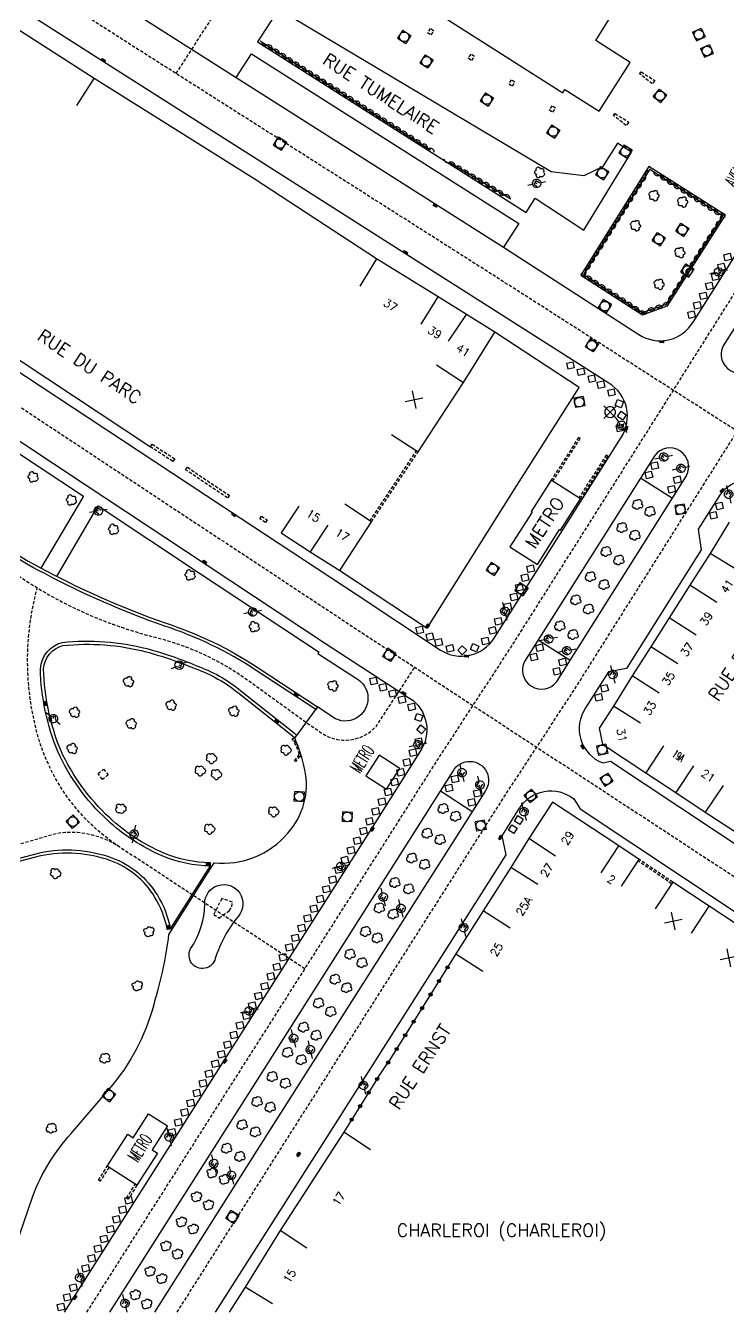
# Model space of a CAD drawing. Header units: millimetres. Extents: x 155000 to 156001, y 122000 to 123001.
# Drawn here: x 155642.6 to 155752.4, y 122000 to 122200.9 of the extents above; entities that cross this region are included whole.
import ezdxf
from ezdxf.enums import TextEntityAlignment as Align

# ---------------------------------------------------------------- set-up
doc = ezdxf.new("R2010")
doc.units = ezdxf.units.MM
doc.linetypes.add('DASHED', pattern=[0.75, 0.5, -0.25])
doc.layers.get('0').update_dxf_attribs({"linetype": 'CONTINUOUS'})
for name, color, linetype in [('W0001', 6, 'DASHED'), ('W0008', 7, 'CONTINUOUS'), ('W0100', 7, 'CONTINUOUS'), ('W0112', 1, 'DASHED'), ('W0300', 7, 'CONTINUOUS'), ('W0310', 3, 'CONTINUOUS'), ('W0322', 7, 'CONTINUOUS'), ('W0334', 7, 'CONTINUOUS'), ('W0400', 7, 'CONTINUOUS'), ('W0420', 7, 'CONTINUOUS'), ('W0471', 7, 'CONTINUOUS'), ('W0980', 7, 'CONTINUOUS'), ('W0984', 7, 'CONTINUOUS'), ('W0989', 7, 'CONTINUOUS'), ('W0991', 7, 'CONTINUOUS'), ('W1102', 7, 'CONTINUOUS')]:
    doc.layers.add(name, color=color, linetype=linetype)
doc.styles.get("Standard").update_dxf_attribs({"font": 'romans.shx', "width": 0.85})

# ---------------------------------------------------------------- blocks, each defined once
blk = doc.blocks.new('t112o')
at = {"color": 0, "linetype": 'Continuous'}
for p, q in [((-0.5, 0.5), (0.5, 0.5)), ((-0.5, -0.5), (-0.5, 0.5)), ((0.5, 0.5), (0.5, -0.5)), ((0.5, -0.5), (-0.5, -0.5))]:
    blk.add_line(p, q, dxfattribs=at)
blk = doc.blocks.new('T471')
for p, q in [((-0.333334, 0.333334), (-0.333334, -0.333334)), ((-0.333334, 0.333334), (0.333334, 0.333334)), ((-0.333334, 0), (0, 0)), ((0.500001, 0.500001), (1.000002, 1.000002)), ((-0.500001, -0.500001), (-1.000002, -1.000002)), ((-0.333334, -0.333334), (0.333334, -0.333334))]:
    blk.add_line(p, q)
blk.add_ellipse((0, 0), major_axis=(0.471405, 0.471405), ratio=1, start_param=5.4977871438, end_param=11.780972451)
blk = doc.blocks.new('t310o')
at = {"color": 0, "linetype": 'Continuous'}
for centre, start, end in [((-0.5, 0.38), 216.8699, 323.1304), ((0.5, -0.37), 36.8699, 143.1303)]:
    blk.add_arc(centre, 0.625, start, end, dxfattribs=at)
blk = doc.blocks.new('T400')
for p, q in [((-0.15, 0.3), (0.15, 0.3)), ((-0.15, -0.25), (-0.15, 0.3)), ((-0.15, 0.15), (0.15, 0.15)), ((-0.15, 0), (0.15, 0)), ((0.15, 0.3), (0.15, -0.25)), ((-0.15, -0.15), (0.15, -0.15)), ((-0.15, -0.25), (-0.15, -0.3)), ((-0.15, -0.3), (0.15, -0.3)), ((0.15, -0.3), (0.15, -0.25))]:
    blk.add_line(p, q)
blk = doc.blocks.new('T300')
for p, q in [((-0.8, 0.51), (-0.86, 0.34)), ((-0.86, 0.34), (-0.86, 0.17)), ((-0.86, 0.17), (-0.74, 0.06)), ((-0.69, 0.63), (-0.8, 0.51)), ((-0.8, -0.06), (-0.74, 0.06)), ((-0.74, 0.06), (-0.69, 0.11)), ((-0.57, 0.69), (-0.69, 0.63)), ((-0.46, 0.69), (-0.57, 0.69)), ((-0.29, 0.63), (-0.46, 0.69)), ((-0.29, 0.63), (-0.17, 0.74)), ((-0.23, 0.57), (-0.29, 0.63)), ((-0.17, 0.74), (-0.06, 0.8)), ((-0.06, 0.8), (0.06, 0.8)), ((0.06, 0.8), (0.23, 0.74)), ((0.23, 0.74), (0.34, 0.63)), ((0.34, 0.63), (0.4, 0.51)), ((0.46, 0.46), (0.34, 0.46)), ((0.4, 0.51), (0.4, 0.46)), ((0.57, 0.4), (0.46, 0.46)), ((0.57, 0.4), (0.69, 0.29)), ((0.69, 0.29), (0.74, 0.17)), ((0.74, 0.06), (0.69, -0.17)), ((0.74, 0.17), (0.74, 0.06)), ((-0.8, -0.17), (-0.8, -0.06)), ((-0.8, -0.23), (-0.8, -0.17)), ((-0.74, -0.34), (-0.8, -0.23)), ((-0.69, -0.4), (-0.74, -0.34)), ((-0.51, -0.46), (-0.69, -0.4)), ((-0.4, -0.46), (-0.51, -0.46)), ((-0.4, -0.46), (-0.34, -0.46)), ((-0.34, -0.46), (-0.34, -0.4)), ((-0.34, -0.51), (-0.34, -0.46)), ((-0.29, -0.63), (-0.34, -0.51)), ((-0.17, -0.74), (-0.29, -0.63)), ((-0.06, -0.8), (-0.17, -0.74)), ((0.06, -0.8), (-0.06, -0.8)), ((0.17, -0.74), (0.06, -0.8)), ((0.23, -0.69), (0.17, -0.74)), ((0.29, -0.46), (0.23, -0.46)), ((0.29, -0.63), (0.23, -0.69)), ((0.46, -0.4), (0.29, -0.46)), ((0.34, -0.51), (0.29, -0.63)), ((0.34, -0.51), (0.34, -0.46)), ((0.57, -0.34), (0.46, -0.4)), ((0.63, -0.29), (0.57, -0.34)), ((0.69, -0.17), (0.63, -0.29))]:
    blk.add_line(p, q)
blk = doc.blocks.new('T420')
for p, q in [((0.75, 0.75), (-0.75, 0.75)), ((-0.75, 0.75), (-0.75, -0.75)), ((0.75, 0.75), (0.75, -0.75)), ((0.75, -0.75), (-0.75, -0.75))]:
    blk.add_line(p, q)
blk.add_ellipse((0, 0), major_axis=(-0.53, 0.53), ratio=1, start_param=3.926991, end_param=10.210176)
blk = doc.blocks.new('t322o')
at = {"color": 0, "linetype": 'Continuous'}
for radius in [0.25, 0.15]:
    blk.add_circle((0, 0), radius, dxfattribs=at)
blk = doc.blocks.new('t991o')
at = {"color": 0, "linetype": 'Continuous'}
for p, q in [((-1, 1), (1, -1)), ((-1, -1), (1, 1))]:
    blk.add_line(p, q, dxfattribs=at)

msp = doc.modelspace()

# ---------------------------------------------------------------- linework, layer by layer
at = {"layer": 'W0001', "flags": 128}
for points in [[(155652.14, 122000), (155706.78, 122085.99), (155718.31, 122103.65), (155743.79, 122143.94), (155772.47, 122189.41), (155796.35, 122227.01), (155840.57, 122296.72), (155881.98, 122361.97)], [(155666.24, 122000), (155716.85, 122079.69), (155728.1, 122096.86), (155753.78, 122137.55), (155774.64, 122170.66), (155819.67, 122241.56), (155839.41, 122272.66), (155891.96, 122355.57)], [(155426.9, 122282.41), (155434.2, 122278.33), (155460.36, 122261.16), (155486.94, 122243.68), (155498.74, 122235.77), (155521.62, 122220.74), (155552.77, 122200.26), (155577.95, 122183.5), (155604.38, 122166.05), (155629.91, 122149.13), (155673.53, 122120.35), (155691.83, 122108.27), (155704.97, 122099.65), (155730.49, 122082.95), (155781.52, 122049.55), (155792.91, 122041.98), (155825.2, 122020.29), (155855.75, 122000)]]:
    msp.add_lwpolyline(points, dxfattribs=at)
for points in [[(155956.23, 122009.76), (155929.12, 122026.1), (155893.12, 122049.03), (155847.21, 122078.26), (155807.07, 122103.75), (155753.78, 122137.55), (155718.4, 122160.17), (155659.18, 122197.79), (155629.28, 122216.91), (155606.88, 122231.1), (155582.23, 122246.77), (155553.65, 122265.02), (155527.92, 122281.5), (155515.63, 122289.32), (155494.32, 122302.91, 0.05863), (155483.09, 122304.89), (155463.2, 122306.04), (155447.41, 122307), (155443.13, 122308.41)], [(155666.1, 122193.4), (155675.32, 122207.72, 0.434191), (155673.7, 122214.13), (155665.27, 122219.44, -0.355591), (155663.62, 122224.37), (155673.67, 122240.17, 0.343817), (155673.21, 122244.88, -0.098117), (155669.41, 122250.91, -0.190937), (155669.45, 122254.45), (155681.85, 122275.83)], [(155603.44, 122000, -0.011166), (155601.68, 122002.9, -0.001303), (155595.55, 122013.6, -0.016374), (155591.47, 122021.34, -0.026379), (155588.34, 122028.75, -0.040419), (155584.61, 122042.46, 0.177299), (155578.97, 122051.96, 0.076671), (155570.14, 122057.14, -0.075609), (155562.19, 122061.79, -0.073367), (155557.83, 122066.51, -0.129868), (155556.64, 122069.88), (155557.26, 122077.89), (155557.64, 122082.78, -0.018355), (155558.15, 122087.22, 0.156159), (155557.28, 122092.62, -0.011012), (155555.64, 122096.05, 0.070382), (155553.19, 122099.91, -0.107853), (155550.4, 122105.12, -0.046244), (155548.98, 122112.76, -0.054249), (155549.05, 122117.07, -0.015261), (155549.7, 122121.19, -0.004919), (155550.59, 122125.67, -0.080024), (155553.49, 122133.24, -0.030402), (155557.6, 122139.43, -0.003577), (155561.36, 122144.34, -0.029547), (155565.47, 122149.04, -0.062196), (155574.03, 122155.68, -0.145293), (155589.26, 122157.85, -0.088796), (155603.15, 122152.46, -0.049857), (155609.76, 122148.13, -0.014444), (155614.2, 122144.32, -0.048731), (155619.59, 122138.37), (155626.5, 122129.05, 0.167608), (155662.87, 122105.38, -0.095588), (155677.42, 122098.62), (155686.49, 122092.06), (155688.86, 122090.42, 0.369859), (155697.33, 122091.46), (155703.38, 122100.69)], [(155657.23, 122072.65, -0.184338), (155644.36, 122090.48, -0.132026), (155644.4, 122113.1, -0.671863)], [(155686.21, 122053.62), (155657.23, 122072.65, 0.186094), (155647.49, 122074.76), (155621.08, 122067.05, -0.055211), (155607.78, 122064.72, 6.012643)]]:
    msp.add_lwpolyline(points, format="xyb", dxfattribs=at)
at = {"layer": 'W0008'}
for points in [[(155685.06, 122357.29), (155683.73, 122356.69), (155670.15, 122335.31), (155652.48, 122307.62), (155622.51, 122260.69), (155608.64, 122238.99, 0.437363), (155609.32, 122234.95), (155623.12, 122226.16), (155640.63, 122215.21), (155661.61, 122201.61), (155675.48, 122192.8), (155717.25, 122166.3), (155738.4, 122152.67, 0.42811), (155746.86, 122154.61), (155768.72, 122189.08), (155793.83, 122228.62), (155808.89, 122252.4), (155823.99, 122276.19, 0.405561), (155822.99, 122280.33), (155815.43, 122285.12), (155815.57, 122285.35), (155796.65, 122297.28), (155767.01, 122316.02), (155766.72, 122315.56)], [(155735.62, 122136.59, 0.424397), (155733.69, 122145.08), (155715.95, 122156.36), (155701.53, 122165.53), (155679.75, 122179.34), (155655.15, 122194.99), (155626.85, 122213.03), (155604.5, 122227.2, 0.440994), (155600.41, 122226.13), (155578.57, 122192.01, 0.224759), (155579.56, 122187.86), (155606.86, 122169.81), (155632.42, 122152.84), (155657.58, 122136.27), (155676.1, 122124.06), (155694.21, 122112.11), (155707.38, 122103.4, 0.414904), (155715.79, 122105.24), (155723.02, 122116.63), (155735.62, 122136.59)], [(155526.51, 122111.02), (155543.29, 122136.95), (155553.54, 122152.98), (155570.69, 122179.64, -0.313604), (155574.49, 122180.36), (155601.91, 122162.29), (155627.4, 122145.42), (155651.75, 122129.37), (155670.97, 122116.64), (155689.46, 122104.43), (155702.57, 122095.9, -0.426132), (155704.18, 122087.49), (155695.99, 122074.53), (155673.28, 122038.87), (155649.57, 122001.55), (155648.58, 122000, -0.238459)], [(155794.4, 122045.99), (155813.7, 122033.2, 0.441171), (155817.42, 122033.75), (155844.54, 122070.71, 0.306597), (155844.3, 122074.85), (155804.73, 122099.95), (155758.8, 122129.01, 0.397266), (155751.11, 122127.68), (155747.65, 122122.26), (155748.14, 122119.04), (155736.44, 122100.52), (155733.67, 122100.01), (155730.08, 122094.38, 0.486156), (155732.75, 122085.76), (155733.95, 122086.02), (155771.72, 122061), (155795.22, 122045.44)], [(155619.72, 122065.17), (155644.79, 122071.74, -0.14018), (155656.04, 122070.96, -0.17271), (155663.16, 122065.1, -0.093831), (155665.2, 122059.87), (155671.48, 122069.68, -0.098837), (155663.9, 122071.28, -0.088292), (155655.33, 122076.86, -0.099535), (155647.61, 122087.54, -0.092432), (155644.89, 122100.48, -0.325005), (155648.31, 122104.59, -0.090258), (155661.54, 122103.61, -0.033035), (155669.18, 122100.99, -0.087126), (155676.23, 122097.01), (155684.57, 122090.43), (155684.98, 122090.04), (155687.91, 122094.11), (155678.61, 122100.22, 0.067833), (155664.2, 122107.16, -0.035505), (155645.66, 122115.27, -0.089494), (155631.56, 122125.83, -0.023438)], [(155655.72, 122000), (155678.45, 122035.72), (155699.11, 122068.3), (155709.38, 122084.5, -1.071314), (155714.32, 122081.28), (155681.3, 122029.35), (155662.71, 122000, 0.055558)], [(155672.26, 122000), (155689.62, 122027.3), (155717.68, 122071.43), (155717.04, 122074.38), (155719.66, 122078.54, -0.460997), (155728.24, 122080.14), (155729.21, 122078.61), (155777.67, 122046.42), (155779.23, 122046.1), (155788.6, 122039.85), (155789.49, 122038.57), (155808.83, 122025.77, -0.409574), (155809.42, 122022.81), (155792.78, 122000)]]:
    msp.add_lwpolyline(points, format="xyb", dxfattribs=at)
for points in [[(155756.68, 122147.96), (155779.66, 122184.19), (155797.51, 122212.31), (155822.44, 122251.44, 0.921871), (155817.41, 122254.58), (155798.83, 122225.34), (155775, 122187.81), (155751.55, 122150.9, 0.935668)], [(155720.55, 122101.62, 0.921772), (155725.57, 122098.47), (155745.84, 122130.62, 0.927573), (155740.87, 122133.76)]]:
    msp.add_lwpolyline(points, format="xyb", close=True, dxfattribs=at)
at = {"layer": 'W0100'}
for points in [[(155753.8, 122267.51), (155745.74, 122272.63), (155723.31, 122237.25), (155729.02, 122233.59), (155721.62, 122223.56), (155724.36, 122221.54), (155717.8, 122212.64), (155710.9, 122217.02), (155703.7, 122205.67), (155708.85, 122202.39), (155708.5, 122201.84), (155726.51, 122190.38), (155726.84, 122190.9), (155732.21, 122187.53), (155737.04, 122195.14), (155731.65, 122198.56), (155733.92, 122202.17), (155729.64, 122204.89), (155735.88, 122214.7), (155762.91, 122197.55)], [(155650.59, 122188.42), (155653.29, 122192.62), (155631.09, 122206.9), (155625.84, 122210.15), (155620.73, 122213.43), (155617.83, 122215.32), (155615.1, 122211.14)], [(155699.73, 122137.06), (155703.92, 122134.33), (155710.99, 122145.19), (155715.88, 122153.01), (155711.47, 122155.78), (155707.05, 122158.54), (155697.42, 122164.46), (155694.8, 122160.2)], [(155685.28, 122125.86), (155682.53, 122121.69), (155687.05, 122118.71), (155691.65, 122115.83), (155696.63, 122123.4), (155692.46, 122126.15)], [(155752.52, 122123.34), (155749.53, 122118.48), (155746.36, 122113.52), (155743.13, 122108.42), (155740.27, 122103.91), (155737.35, 122099.37), (155734.41, 122094.63), (155732.19, 122091.18), (155732.71, 122088.72), (155739.49, 122084.24), (155744.17, 122081.15), (155748.78, 122078.07), (155753.33, 122075.09)], [(155735.67, 122066.54), (155738.43, 122070.71), (155735.28, 122072.8), (155724.91, 122079.66), (155721.2, 122073.95), (155718.39, 122069.46), (155714.07, 122062.65), (155709.82, 122055.97), (155714.04, 122053.28)], [(155780.44, 122036.75), (155783.2, 122040.91), (155768.73, 122050.53), (155761.15, 122055.63), (155749.38, 122063.38), (155743.69, 122067.15), (155740.93, 122062.98)], [(155696.49, 122025.37), (155692.3, 122028.1), (155682.33, 122012.75), (155676.87, 122003.92), (155674.36, 122000)]]:
    msp.add_lwpolyline(points, dxfattribs=at)
msp.add_lwpolyline([(155733.07, 122140.59, 4.043034), (155733.47, 122141.26, 0.247339)], format="xyb", close=True, dxfattribs=at)
for points in [[(155718.24, 122119.52), (155722.54, 122116.76), (155726, 122122.2), (155726.14, 122122.11), (155729.28, 122127), (155724.72, 122129.93), (155721.59, 122125.03), (155721.73, 122124.93)], [(155698.99, 122081.65), (155701.07, 122084.91), (155697.82, 122086.99), (155695.74, 122083.73)], [(155655.34, 122022.79), (155658.54, 122027.79), (155659.38, 122027.25), (155661.77, 122030.99), (155664.73, 122029.09), (155662.34, 122025.36), (155663.17, 122024.82), (155659.97, 122019.82)]]:
    msp.add_lwpolyline(points, close=True, dxfattribs=at)
at = {"layer": 'W0112'}
for points in [[(155706.36, 122200.05), (155705.78, 122200.44), (155705.38, 122199.83), (155705.96, 122199.45)], [(155712.71, 122196.07), (155712.13, 122196.45), (155711.72, 122195.85), (155712.3, 122195.46)], [(155719.04, 122192.04), (155718.46, 122192.42), (155718.06, 122191.81), (155718.64, 122191.43)], [(155738.74, 122193.68), (155740.9, 122192.3), (155740.48, 122191.78), (155738.52, 122193.37)], [(155725.38, 122188.01), (155724.8, 122188.39), (155724.39, 122187.78), (155724.97, 122187.4)], [(155734.66, 122187.18), (155736.82, 122185.8), (155736.4, 122185.29), (155734.44, 122186.88)], [(155662.35, 122135.54), (155665.87, 122133.27), (155665.59, 122132.85), (155662.08, 122135.12)], [(155667.85, 122131.94), (155674.42, 122127.55), (155674.14, 122127.14), (155667.58, 122131.52)], [(155680.04, 122123.3), (155679.17, 122123.87), (155679.44, 122124.29), (155680.31, 122123.72)], [(155653.89, 122084.1), (155654.77, 122084.81), (155655.5, 122083.9), (155654.61, 122083.2)], [(155672.8, 122061.54), (155674.45, 122062.73), (155674.79, 122063.32), (155674.91, 122064.03), (155673.23, 122064.6), (155671.97, 122062.11)]]:
    msp.add_lwpolyline(points, close=True, dxfattribs=at)
for points in [[(155724.97, 122129.76), (155729.23, 122136.4), (155728.97, 122136.57), (155724.72, 122129.93)], [(155696.38, 122123.56), (155703.67, 122134.5)], [(155696.63, 122123.4), (155703.92, 122134.33)], [(155729.28, 122127), (155733.54, 122133.64), (155733.28, 122133.81), (155729.03, 122127.17)], [(155743.52, 122066.9), (155738.27, 122070.46)], [(155743.69, 122067.15), (155738.43, 122070.71)], [(155655.6, 122022.62), (155654.22, 122020.46), (155653.97, 122020.63), (155655.34, 122022.79)], [(155659.97, 122019.82), (155658.6, 122017.66), (155658.34, 122017.82), (155659.72, 122019.98)]]:
    msp.add_lwpolyline(points, dxfattribs=at)
msp.add_lwpolyline([(155684.37, 122089.64, -0.101165), (155685.65, 122086.74), (155685.46, 122086.7, 0.005254), (155685.42, 122086.85), (155684.75, 122085.97), (155684.59, 122086.09), (155685.35, 122087.1, 0.087506), (155684.21, 122089.52)], format="xyb", close=True, dxfattribs=at)
at = {"layer": 'W0310'}
for points in [[(155679.25, 122198.5), (155705.85, 122181.51)], [(155708.8, 122179.55), (155718.37, 122173.86)]]:
    msp.add_lwpolyline(points, dxfattribs=at)
msp.add_lwpolyline([(155740.09, 122178.46), (155729.74, 122162.04), (155738.91, 122156.1), (155742.73, 122157.39), (155751.5, 122171.13), (155740.44, 122178.22)], close=True, dxfattribs=at)
at = {"layer": 'W0322'}
for points in [[(155709.82, 122055.97), (155699.2, 122038.93)], [(155697.5, 122036.42), (155692.3, 122028.1)]]:
    msp.add_lwpolyline(points, dxfattribs=at)
at = {"layer": 'W0334'}
msp.add_lwpolyline([(155678.82, 122198.37), (155720.78, 122171.71), (155722.19, 122173.93), (155729.78, 122168.97), (155737.27, 122181.12), (155735.08, 122182.56), (155732.74, 122178.85), (155729.78, 122177.43), (155724.69, 122178.05), (155682.07, 122203.42), (155678.82, 122198.37)], close=True, dxfattribs=at)
for points in [[(155675.48, 122192.8), (155677.88, 122196.47), (155719.63, 122169.99), (155717.25, 122166.3)], [(155697.42, 122164.46), (155678.3, 122176.96), (155653.29, 122192.62)], [(155739.98, 122178.9), (155729.32, 122161.91), (155738.95, 122155.71), (155742.89, 122157.12), (155751.95, 122171.27), (155739.98, 122178.9)], [(155577.15, 122173.75), (155580.21, 122174.56), (155600.96, 122160.86), (155627.24, 122143.51), (155651.61, 122127.44), (155651.61, 122127.44), (155644.95, 122116.2)], [(155629.78, 122156.44), (155662.08, 122135.12)], [(155691.65, 122115.83), (155705.32, 122106.79), (155719.34, 122129.07), (155729.07, 122144.41), (155715.88, 122153.01)], [(155738.65, 122130.26), (155743.63, 122127.1)], [(155727.66, 122101.77), (155722.66, 122104.95)], [(155707.41, 122081.39), (155712.36, 122078.2)]]:
    msp.add_lwpolyline(points, dxfattribs=at)
for points in [[(155577.15, 122173.75), (155577.65, 122173.77, 0.107813), (155578.71, 122169.38, 0.179488), (155586.65, 122161.79), (155592.19, 122159.45), (155598.73, 122156.79, -0.048687), (155611.1, 122149.88, -0.089835), (155621.24, 122139.72), (155624.93, 122134.95, 0.02344), (155631.93, 122126.16, 0.089455), (155645.89, 122115.71, 0.035493), (155664.36, 122107.63, -0.0678), (155678.89, 122100.64), (155688.19, 122094.53), (155687.91, 122094.11)], [(155647.45, 122114.9), (155653.94, 122125.89), (155669.93, 122115.29), (155688.45, 122103.08), (155688.26, 122102.87), (155694.13, 122099.03, -1.056081), (155690.57, 122092.89), (155688.19, 122094.53)], [(155637.48, 122000), (155643.7, 122018.14, -0.095395), (155649.71, 122027.9), (155656.27, 122035.54, 0.11143), (155662.88, 122048.98, 0.043496), (155664.96, 122058.96), (155672.03, 122070.18, 0.248067), (155683.55, 122074.8, 0.240115), (155686.21, 122084.71, 0.045652), (155684.63, 122089.68)], [(155665.2, 122059.87), (155664.71, 122059.78, 0.093831), (155662.74, 122064.84, 0.17271), (155655.87, 122070.49, 0.140031), (155644.9, 122071.25), (155619.85, 122064.68, 0.058092), (155609.5, 122060.7, 0.078062), (155598.26, 122053.63, 0.151577), (155589.55, 122040.45, 0.136736), (155591.13, 122029.64, 0.039967), (155597.66, 122014.72), (155603.68, 122004.15), (155606.36, 122000, 0.041542)]]:
    msp.add_lwpolyline(points, format="xyb", dxfattribs=at)
at = {"layer": 'W0334', "flags": 128}
msp.add_lwpolyline([(155671.48, 122069.68), (155671.49, 122070.18, -0.098837), (155664.09, 122071.74, -0.088292), (155655.67, 122077.23, -0.099464), (155648.07, 122087.74, -0.092203), (155645.39, 122100.47, -0.321167), (155648.4, 122104.09, -0.089992), (155661.41, 122103.12, -0.033082), (155669, 122100.52, -0.087332), (155675.92, 122096.62), (155684.24, 122090.06), (155684.63, 122089.68), (155684.98, 122090.04)], format="xyb", dxfattribs=at)
at = {"layer": 'W0334'}
msp.add_lwpolyline([(155668.36, 122056.75, 0.1475), (155670.56, 122063.73, -1.448449), (155675.83, 122061.86, 0.096186), (155672.22, 122055.23, -1.122865)], format="xyb", close=True, dxfattribs=at)
at = {"layer": 'W0334', "flags": 128}
msp.add_lwpolyline([(155697.5, 122036.42), (155699.2, 122038.93)], dxfattribs=at)
at = {"layer": 'W1102'}
for p, q in [((155704.39, 122154.3), (155707.05, 122158.54)), ((155708.66, 122151.63), (155711.47, 122155.78)), ((155706.8, 122147.92), (155710.99, 122145.19)), ((155689.8, 122122.88), (155687.05, 122118.71)), ((155753.79, 122115.86), (155749.53, 122118.48)), ((155750.57, 122110.83), (155746.36, 122113.52)), ((155747.35, 122105.74), (155743.13, 122108.42)), ((155744.49, 122101.24), (155740.27, 122103.91)), ((155741.55, 122096.67), (155737.35, 122099.37)), ((155738.67, 122092), (155734.41, 122094.63)), ((155742.25, 122088.42), (155739.49, 122084.24)), ((155746.93, 122085.32), (155744.17, 122081.15)), ((155751.56, 122082.23), (155748.78, 122078.07)), ((155725.39, 122071.23), (155721.2, 122073.95)), ((155732.52, 122068.63), (155735.28, 122072.8)), ((155722.63, 122066.81), (155718.39, 122069.46)), ((155746.63, 122059.2), (155749.38, 122063.38)), ((155718.29, 122059.97), (155714.07, 122062.65)), ((155686.53, 122010.02), (155682.33, 122012.75)), ((155681.13, 122001.29), (155676.87, 122003.92))]:
    msp.add_line(p, q, dxfattribs=at)

# ---------------------------------------------------------------- block references
at = {"layer": 'W0112'}
for p, rotation in [((155751.32, 122163.2), 12.57943208220039), ((155752.27, 122164.74), 12.57943208220039), ((155750.33, 122161.69), 12.57943208220039), ((155749.43, 122160.24), 12.57943208220039), ((155747.54, 122157.22), 12.57943208220039), ((155748.46, 122158.7), 12.57943208220039), ((155746.63, 122155.78), 12.57943208220039), ((155727.72, 122147.82), 282.201634394827), ((155729.37, 122146.83), 282.201634394827), ((155731.05, 122145.75), 282.201634394827), ((155732.5, 122144.83), 282.201634394827), ((155734.12, 122143.61), 282.201634394827), ((155735.36, 122141.88), 158.858854688955), ((155735.74, 122139.98), 235.3609537249499), ((155735.42, 122138.08), 282.201634394827), ((155740.87, 122132.18), 12.73544743324091), ((155739.96, 122130.75), 12.73544743324091), ((155744.41, 122129.98), 12.73544743324091), ((155743.53, 122128.51), 12.73544743324091), ((155750.99, 122125.88), 192.770793821655), ((155750.06, 122124.44), 192.770793821655), ((155721.49, 122116.08), 12.62135116285789), ((155719.72, 122113.19), 12.62135116285789), ((155720.61, 122114.7), 12.62135116285789), ((155718.88, 122111.69), 12.62135116285789), ((155717.92, 122110.18), 12.62135116285789), ((155716.44, 122107.87), 12.62135116285789), ((155704.17, 122106.52), 12.62135116285789), ((155705.74, 122105.49), 12.62135116285789), ((155715.54, 122106.45), 12.62135116285789), ((155707.12, 122104.59), 12.62135116285789), ((155708.88, 122103.64), 12.62135116285789), ((155710.8, 122103.37), 314.60840595287), ((155712.74, 122103.76), 66.91938420891184), ((155714.4, 122104.82), 12.62135116285789), ((155722.91, 122103.75), 102.568097870465), ((155721.99, 122102.32), 102.568097870465), ((155726.48, 122101.51), 102.568097870465), ((155725.58, 122100.06), 102.568097870465), ((155696.94, 122098.56), 102.368809821371), ((155698.42, 122097.57), 102.368809821371), ((155733.04, 122097.43), 192.770793821655), ((155699.94, 122096.61), 102.368809821371), ((155701.4, 122095.65), 102.368809821371), ((155732.11, 122095.99), 192.770793821655), ((155702.9, 122094.52), 102.368809821371), ((155704.01, 122092.87), 72.77754652801606), ((155704.39, 122091), 49.52723649391799), ((155704.02, 122089.1), 102.368809821371), ((155703.11, 122087.37), 102.368809821371), ((155702.15, 122085.86), 102.368809821371), ((155700.22, 122082.8), 102.368809821371), ((155701.17, 122084.31), 102.368809821371), ((155709.66, 122083.26), 12.6222408910718), ((155699.22, 122081.22), 102.368809821371), ((155708.73, 122081.85), 12.6222408910718), ((155713.16, 122081.03), 12.6222408910718), ((155698.25, 122079.73), 102.368809821371), ((155712.26, 122079.62), 12.6222408910718), ((155697.29, 122078.21), 102.368809821371), ((155719.63, 122076.85), 237.924577163873), ((155695.37, 122075.16), 102.368809821371), ((155696.31, 122076.67), 102.368809821371), ((155718.71, 122075.42), 237.924577163873), ((155694.39, 122073.62), 102.368809821371), ((155693.42, 122072.11), 102.368809821371), ((155691.49, 122069.09), 102.368809821371), ((155692.46, 122070.59), 102.368809821371), ((155690.54, 122067.56), 102.368809821371), ((155689.56, 122066.06), 102.368809821371), ((155687.62, 122063.01), 102.368809821371), ((155688.6, 122064.53), 102.368809821371), ((155686.65, 122061.49), 102.368809821371), ((155685.71, 122059.98), 102.368809821371), ((155683.77, 122056.96), 102.368809821371), ((155684.72, 122058.46), 102.368809821371), ((155682.79, 122055.43), 102.368809821371), ((155681.84, 122053.93), 102.368809821371), ((155679.94, 122050.91), 102.368809821371), ((155680.9, 122052.44), 102.368809821371), ((155678.96, 122049.4), 102.368809821371), ((155678, 122047.86), 102.368809821371), ((155676.08, 122044.79), 102.368809821371), ((155677.06, 122046.32), 102.368809821371), ((155675.11, 122043.3), 102.368809821371), ((155674.13, 122041.8), 102.368809821371), ((155672.23, 122038.79), 192.506571205636), ((155673.18, 122040.29), 102.368809821371), ((155671.24, 122037.25), 192.506571205636), ((155670.29, 122035.73), 192.506571205636), ((155668.37, 122032.68), 192.506571205636), ((155669.33, 122034.22), 192.506571205636), ((155667.43, 122031.22), 192.506571205636), ((155666.45, 122029.65), 192.506571205636), ((155665.44, 122028.1), 192.506571205636), ((155658.69, 122017.49), 192.650369250915), ((155656.77, 122014.5), 192.650369250915), ((155657.74, 122016.02), 192.650369250915), ((155655.82, 122012.97), 192.650369250915), ((155654.83, 122011.45), 192.650369250915), ((155653.89, 122009.93), 192.650369250915), ((155651.95, 122006.88), 192.650369250915), ((155652.91, 122008.42), 192.650369250915), ((155650.03, 122003.86), 192.650369250915), ((155648.12, 122000.83), 192.650369250915), ((155649.07, 122002.34), 192.650369250915)]:
    msp.add_blockref('t112o', p, dxfattribs=dict(at, rotation=rotation))
at = {"layer": 'W0300'}
for p, rotation in [((155722.93, 122177.87), 329.240664711529), ((155740.72, 122174.44), 147.321758183189), ((155745.2, 122173.45), 147.321758183189), ((155737.84, 122169.75), 147.321758183189), ((155744.76, 122165.55), 147.321758183189), ((155741.52, 122160.6), 147.321758183189), ((155643.78, 122130.32), 326.5244713737081), ((155649.76, 122126.72), 326.5244713737081), ((155738.27, 122126.17), 56.9443654007287), ((155740.21, 122125.07), 56.9443654007287), ((155735.84, 122122.54), 56.9443654007287), ((155656.35, 122122.15), 326.5244713737081), ((155737.84, 122121.37), 56.9443654007287), ((155733.35, 122118.81), 56.9443654007287), ((155735.35, 122117.48), 56.9443654007287), ((155668.31, 122115.01), 326.461272015111), ((155730.9, 122114.88), 56.9443654007287), ((155733.03, 122113.64), 56.9443654007287), ((155728.61, 122111.26), 56.9443654007287), ((155730.6, 122109.83), 56.9443654007287), ((155678.34, 122106.93), 326.461272015111), ((155726.12, 122107.2), 56.9443654007287), ((155728.19, 122105.86), 56.9443654007287), ((155658.61, 122098.51), 159.717417906039), ((155690.56, 122097.9), 146.508856558736), ((155665.28, 122094.85), 159.717417906039), ((155650.18, 122093.74), 159.717417906039), ((155675.07, 122093.9), 159.717417906039), ((155659.04, 122091.95), 159.717417906039), ((155649.81, 122088.08), 159.717417906039), ((155683.31, 122087.74), 354.065447909627), ((155669.92, 122084.49), 354.065447909627), ((155671.68, 122086.43), 354.065447909627), ((155672.44, 122083.93), 354.065447909627), ((155657.36, 122078.62), 212.589111634431), ((155707.89, 122078.67), 57.6222408910718), ((155681.39, 122078.1), 354.065447909627), ((155709.84, 122077.49), 57.6222408910718), ((155671.38, 122075.4), 354.065447909627), ((155705.38, 122074.83), 57.6222408910718), ((155707.41, 122073.84), 57.6222408910718), ((155702.99, 122070.95), 57.6222408910718), ((155647.31, 122068.46), 348.877773883468), ((155705, 122069.97), 57.6222408910718), ((155700.33, 122067.13), 57.6222408910718), ((155702.51, 122066.13), 57.6222408910718), ((155697.92, 122063.17), 57.52674451301822), ((155700.08, 122062.21), 57.52674451301822), ((155661.79, 122059.38), 243.170705550561), ((155695.77, 122059.49), 57.52674451301822), ((155697.6, 122058.48), 57.52674451301822), ((155693.34, 122055.95), 57.52674451301822), ((155695.22, 122054.6), 57.52674451301822), ((155659.97, 122050.91), 243.170705550561), ((155691, 122052.03), 57.52674451301822), ((155692.81, 122050.71), 57.52674451301822), ((155688.43, 122048.32), 57.52674451301822), ((155690.32, 122046.99), 57.52674451301822), ((155686.07, 122044.55), 57.52674451301822), ((155688.04, 122043.29), 57.52674451301822), ((155683.59, 122040.61), 57.52674451301822), ((155655.05, 122039.69), 51.78029784415821), ((155685.72, 122039.46), 57.52674451301822), ((155681.19, 122036.84), 57.54848524238711), ((155683.24, 122035.79), 57.52674451301822), ((155678.81, 122032.93), 57.54848524238711), ((155680.87, 122032.06), 57.54848524238711), ((155646.7, 122028.76), 51.78029784415821), ((155676.48, 122029.32), 57.54848524238711), ((155678.55, 122028.19), 57.54848524238711), ((155674.05, 122025.64), 57.54848524238711), ((155676.12, 122024.36), 57.54848524238711), ((155671.66, 122021.72), 237.650369250915), ((155673.57, 122020.72), 237.650369250915), ((155669.2, 122018), 237.650369250915), ((155671.07, 122016.72), 237.650369250915), ((155666.85, 122014.07), 237.650369250915), ((155668.7, 122012.97), 237.650369250915), ((155664.43, 122010.32), 237.650369250915), ((155666.24, 122009.05), 237.650369250915), ((155661.95, 122006.36), 237.650369250915), ((155663.78, 122005.21), 237.650369250915), ((155659.65, 122002.68), 237.650369250915), ((155661.42, 122001.26), 237.650369250915)]:
    msp.add_blockref('T300', p, dxfattribs=dict(at, rotation=rotation))
at = {"layer": 'W0310'}
for p, rotation in [((155680.31, 122197.83), 327.423134456644), ((155681.36, 122197.16), 327.423134456644), ((155682.41, 122196.49), 327.423134456644), ((155683.47, 122195.81), 327.423134456644), ((155684.52, 122195.14), 327.423134456644), ((155685.57, 122194.47), 327.423134456644), ((155686.63, 122193.79), 327.423134456644), ((155687.68, 122193.12), 327.423134456644), ((155688.73, 122192.45), 327.423134456644), ((155689.79, 122191.77), 327.423134456644), ((155690.84, 122191.1), 327.423134456644), ((155691.89, 122190.43), 327.423134456644), ((155692.95, 122189.76), 327.423134456644), ((155694, 122189.08), 327.423134456644), ((155695.05, 122188.41), 327.423134456644), ((155696.11, 122187.74), 327.423134456644), ((155697.16, 122187.06), 327.423134456644), ((155698.21, 122186.39), 327.423134456644), ((155699.27, 122185.72), 327.423134456644), ((155700.32, 122185.04), 327.423134456644), ((155701.37, 122184.37), 327.423134456644), ((155702.43, 122183.7), 327.423134456644), ((155703.48, 122183.02), 327.423134456644), ((155704.53, 122182.35), 327.423134456644), ((155705.59, 122181.68), 327.423134456644), ((155708.8, 122179.55), 329.226202403738), ((155709.88, 122178.91), 329.226202403738), ((155710.95, 122178.27), 329.226202403738), ((155712.03, 122177.63), 329.226202403738), ((155739.43, 122177.41), 237.784469876123), ((155741.54, 122177.51), 147.321758183189), ((155713.1, 122176.99), 329.226202403738), ((155714.17, 122176.35), 329.226202403738), ((155715.25, 122175.71), 329.226202403738), ((155716.32, 122175.08), 329.226202403738), ((155738.09, 122175.29), 237.784469876123), ((155738.76, 122176.35), 237.784469876123), ((155742.6, 122176.84), 147.321758183189), ((155743.65, 122176.16), 147.321758183189), ((155744.7, 122175.49), 147.321758183189), ((155717.4, 122174.44), 329.226202403738), ((155736.76, 122173.18), 237.784469876123), ((155737.43, 122174.23), 237.784469876123), ((155745.75, 122174.81), 147.321758183189), ((155746.8, 122174.14), 147.321758183189), ((155747.86, 122173.46), 147.321758183189), ((155735.43, 122171.06), 237.784469876123), ((155736.09, 122172.12), 237.784469876123), ((155748.91, 122172.79), 147.321758183189), ((155749.96, 122172.11), 147.321758183189), ((155751.01, 122171.44), 147.321758183189), ((155734.09, 122168.95), 237.784469876123), ((155734.76, 122170), 237.784469876123), ((155750.46, 122169.51), 57.4619235240628), ((155751.14, 122170.56), 57.4619235240628), ((155732.76, 122166.83), 237.784469876123), ((155733.43, 122167.89), 237.784469876123), ((155749.12, 122167.4), 57.4619235240628), ((155749.79, 122168.45), 57.4619235240628), ((155732.1, 122165.77), 237.784469876123), ((155747.78, 122165.29), 57.4619235240628), ((155748.45, 122166.35), 57.4619235240628), ((155730.76, 122163.66), 237.784469876123), ((155731.43, 122164.72), 237.784469876123), ((155746.43, 122163.18), 57.4619235240628), ((155747.1, 122164.24), 57.4619235240628), ((155730.24, 122161.72), 327.03604229494), ((155730.1, 122162.6), 237.784469876123), ((155731.28, 122161.04), 327.03604229494), ((155745.09, 122161.08), 57.4619235240628), ((155745.76, 122162.13), 57.4619235240628), ((155732.33, 122160.36), 327.03604229494), ((155733.38, 122159.68), 327.03604229494), ((155734.43, 122159), 327.03604229494), ((155743.74, 122158.97), 57.4619235240628), ((155744.41, 122160.02), 57.4619235240628), ((155735.48, 122158.32), 327.03604229494), ((155736.53, 122157.64), 327.03604229494), ((155737.58, 122156.96), 327.03604229494), ((155742.14, 122157.19), 18.663532545257), ((155743.07, 122157.92), 57.4619235240628), ((155738.63, 122156.28), 327.03604229494), ((155739.77, 122156.39), 18.663532545257), ((155740.96, 122156.79), 18.663532545257)]:
    msp.add_blockref('t310o', p, dxfattribs=dict(at, rotation=rotation))
at = {"layer": 'W0322'}
for p, rotation in [((155708.5, 122053.85), 238.080641065131), ((155707.17, 122051.72), 238.080641065131), ((155705.85, 122049.6), 238.080641065131), ((155704.53, 122047.48), 238.080641065131), ((155703.21, 122045.36), 238.080641065131), ((155701.89, 122043.24), 238.080641065131), ((155700.56, 122041.11), 238.080641065131), ((155699.24, 122038.99), 238.080641065131), ((155697.5, 122036.42), 238.0109459262289), ((155696.17, 122034.3), 238.0109459262289), ((155694.85, 122032.18), 238.0109459262289), ((155693.52, 122030.06), 238.0109459262289)]:
    msp.add_blockref('t322o', p, dxfattribs=dict(at, rotation=rotation))
at = {"layer": 'W0400'}
for p, rotation in [((155654.75, 122195.45), 57.06508038656099), ((155706.57, 122172.82), 237.531919691055), ((155701.91, 122165.49), 237.531919691055), ((155742, 122151.54), 90.86223793553664), ((155736.45, 122138.04), 341.6879592439686), ((155751.4, 122128.27), 317.5325862252712), ((155675.11, 122124.53), 56.60205401817504), ((155670.57, 122117.12), 56.60205401817504), ((155705.38, 122107.13), 327.828123145418), ((155711.48, 122102.45), 82.13401174727493), ((155684.87, 122096.43), 56.72456038950999), ((155701.69, 122096.64), 56.936045416418), ((155645.65, 122095.06), 6.22696436892098), ((155681.84, 122092.26), 56.72456038950999), ((155729.61, 122088.32), 28.67902029826007), ((155696.75, 122075.47), 327.722343389217), ((155716.76, 122074.14), 327.924577163873), ((155671.16, 122069.96), 88.34181480794), ((155664.88, 122060.12), 13.22508009774699), ((155673.72, 122039.23), 327.506571205636), ((155685.22, 122024.67), 327.555703532617), ((155650.27, 122002.34), 327.565321442262)]:
    msp.add_blockref('T400', p, dxfattribs=dict(at, rotation=rotation))
at = {"layer": 'W0420'}
for p, rotation in [((155701.74, 122199.14), 57.24162880323259), ((155747.77, 122199.5), 113.905786772391), ((155749.04, 122196.94), 113.905786772391), ((155705.22, 122195.31), 57.24162880323259), ((155714.64, 122189.37), 57.24162880323259), ((155741.71, 122189.92), 140.895343354046), ((155725.01, 122184.36), 57.57943208220039), ((155682.34, 122182.48), 147.636949324193), ((155736.32, 122181.25), 57.57943208220039), ((155732.65, 122177.86), 57.57943208220039), ((155745.2, 122169.01), 147.321758183189), ((155741.53, 122167.55), 147.321758183189), ((155745.98, 122162.64), 147.321758183189), ((155733.07, 122157.1), 327.201634394827), ((155731.03, 122150.97), 327.201634394827), ((155729.09, 122142.11), 9.98756708388848), ((155744.9, 122125.34), 278.792624550706), ((155715.56, 122116.07), 56.31936646616139), ((155720.05, 122112.9), 57.62135116285788), ((155699.37, 122102.63), 326.936045416418), ((155732.66, 122087.83), 12.2538654218141), ((155733.32, 122083.15), 122.512090714607), ((155721.51, 122080.62), 219.41945079749), ((155685.34, 122080.51), 266.5552453774039), ((155649.96, 122076.61), 311.158657549552), ((155692.86, 122077.34), 266.5552453774039), ((155713.7, 122075.98), 280.391664615137), ((155655.58, 122033.93), 51.78029784415821), ((155674.89, 122014.86), 237.546580966973)]:
    msp.add_blockref('T420', p, dxfattribs=dict(at, rotation=rotation))
at = {"layer": 'W0471'}
for p, rotation in [((155722.43, 122176.25), 327.6146626015129), ((155750.85, 122162.44), 147.720419931389), ((155735.69, 122138.48), 81.5387398832612), ((155742.29, 122133.52), 327.7354474332409), ((155744.97, 122131.77), 327.7354474332409), ((155752.43, 122127.73), 237.770793821655), ((155653.94, 122125.13), 326.5244713737081), ((155678.06, 122109.32), 326.461272015111), ((155717.46, 122109.45), 57.62135116285788), ((155724.29, 122105.13), 326.9443654007287), ((155727.14, 122103.3), 326.9443654007287), ((155666.58, 122101.03), 159.717417906039), ((155734.34, 122099.58), 237.770793821655), ((155646.9, 122092.69), 276.226964368921), ((155703.89, 122088.6), 147.368809821371), ((155710.76, 122084.24), 57.6222408910718), ((155713.56, 122082.34), 57.6222408910718), ((155720.45, 122078.15), 237.924577163873), ((155659.51, 122074.65), 212.589111634431), ((155691.84, 122069.6), 147.368809821371), ((155698.45, 122064.84), 57.52674451301822), ((155701.22, 122063.06), 57.52674451301822), ((155711, 122060.06), 237.528197043906), ((155677.52, 122047.04), 147.368809821371), ((155684.44, 122042.75), 57.52674451301822), ((155687.06, 122040.98), 57.52674451301822), ((155695.37, 122035.43), 237.528197043906), ((155665.01, 122027.38), 237.506571205636), ((155671.97, 122023.22), 57.54848524238711), ((155674.73, 122021.36), 57.54848524238711), ((155651.04, 122005.42), 237.498097889263), ((155658.1, 122001.38), 237.650369250915)]:
    msp.add_blockref('T471', p, dxfattribs=dict(at, rotation=rotation))
at = {"layer": 'W0991'}
for p, rotation in [((155703.26, 122142.49), 326.9443654006209), ((155743.78, 122061.09), 56.49712398374591), ((155752.49, 122055.34), 56.63798914173147)]:
    msp.add_blockref('t991o', p, dxfattribs=dict(at, rotation=rotation))
msp.add_blockref('t991o', (155733.91, 122140.54), dxfattribs=at)

# ---------------------------------------------------------------- texts
at = {"layer": 'W0980'}
msp.add_text('CHARLEROI (CHARLEROI)', height=2, dxfattribs=at).set_placement((155716.93, 122012.66), align=Align.MIDDLE)
at = {"layer": 'W0984'}
msp.add_text('METRO', height=2, rotation=57.3593, dxfattribs=at).set_placement((155723.69, 122123.3), align=Align.MIDDLE)
at = {"layer": 'W0984', "width": 0.5}
for rotation, p in [(57.4837, (155695.16, 122086.4)), (57.3765, (155660.45, 122025.67))]:
    msp.add_text('METRO', height=2, rotation=rotation, dxfattribs=at).set_placement(p, align=Align.MIDDLE)
at = {"layer": 'W0989'}
for s, rotation, p in [('RUE TUMELAIRE', 327.5128, (155698.09, 122190.31)), ('RUE DU PARC', 326.5691, (155652.57, 122147.67)), ('RUE ERNST', 56.7496, (155754.12, 122102.11)), ('RUE ERNST', 56.7496, (155704.22, 122038.35))]:
    msp.add_text(s, height=2, rotation=rotation, dxfattribs=at).set_placement(p, align=Align.MIDDLE)
at = {"layer": 'W0989', "width": 0.5}
msp.add_text('AVENUE GENERAL MICHEL', height=2, rotation=57.5772, dxfattribs=at).set_placement((155757.14, 122183.26), align=Align.MIDDLE)
at = {"layer": 'W0991'}
for s, rotation, p in [('37', 328.4146, (155699.6, 122157.25)), ('39', 327.9553, (155706.53, 122152.97)), ('41', 327.9535, (155710.95, 122150.2)), ('15', 326.6404, (155687.54, 122124.37)), ('17', 326.6525, (155692.07, 122121.39)), ('41', 57.4714, (155752.18, 122113.35)), ('39', 57.6207, (155748.96, 122108.29)), ('37', 57.6037, (155745.92, 122103.49)), ('35', 57.2621, (155743.02, 122098.95)), ('33', 58.2769, (155740.11, 122094.33)), ('31', 281.9732, (155735.73, 122090.1)), ('21', 326.2885, (155749.24, 122083.77)), ('29', 56.5133, (155727.26, 122074.05)), ('27', 57.9544, (155724.01, 122069.02)), ('2', 326.5023, (155734.1, 122067.59)), ('25A', 57.6172, (155720.46, 122063.39)), ('25', 57.5283, (155716.16, 122056.63)), ('17', 57.013, (155691.51, 122017.7)), ('15', 58.2613, (155683.83, 122005.66))]:
    msp.add_text(s, height=1.25, rotation=rotation, dxfattribs=at).set_placement(p, align=Align.MIDDLE)
at = {"layer": 'W0991', "width": 0.5}
msp.add_text('19A', height=1.25, rotation=326.5252, dxfattribs=at).set_placement((155744.59, 122086.87), align=Align.MIDDLE)

doc.saveas('drawing.dxf')
